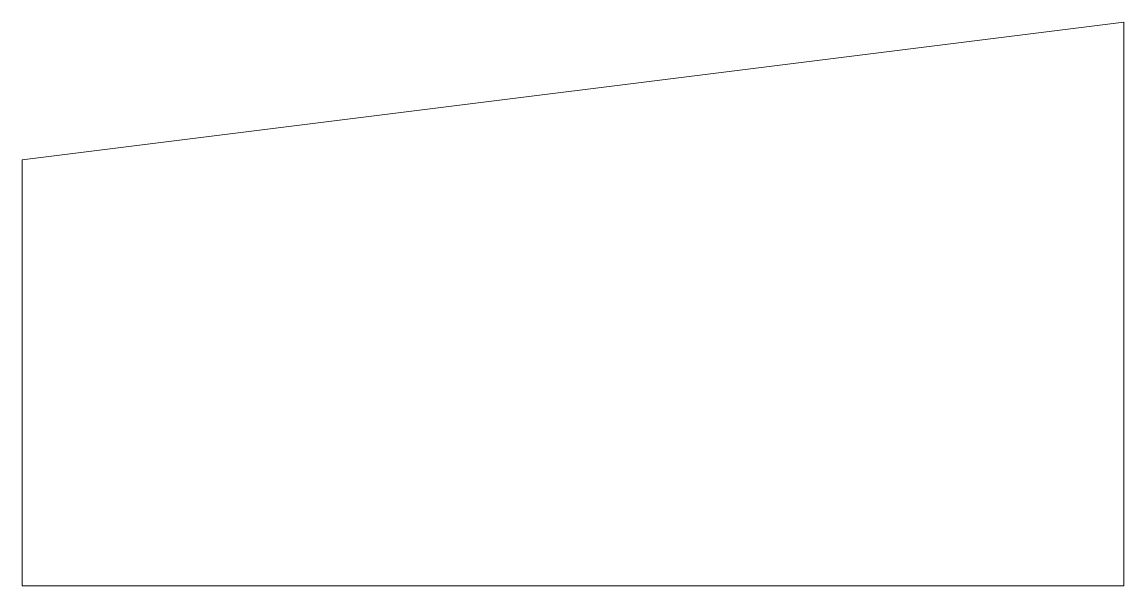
# Model space of a CAD drawing. Header units: inches. Extents: x 8.9 to 19.2, y 1.1 to 6.3.
import ezdxf

# ---------------------------------------------------------------- set-up
doc = ezdxf.new("R2010")
doc.units = ezdxf.units.IN
doc.header["$MEASUREMENT"] = 0

msp = doc.modelspace()

# ---------------------------------------------------------------- linework, layer by layer
at = {"color": 7, "linetype": 'Continuous', "lineweight": 15}
for p, q in [((19.165, 6.315), (8.915, 5.033)), ((19.165, 1.071), (19.165, 6.315)), ((8.915, 5.033), (8.915, 1.071)), ((8.915, 1.071), (19.165, 1.071))]:
    msp.add_line(p, q, dxfattribs=at)

doc.saveas('drawing.dxf')
